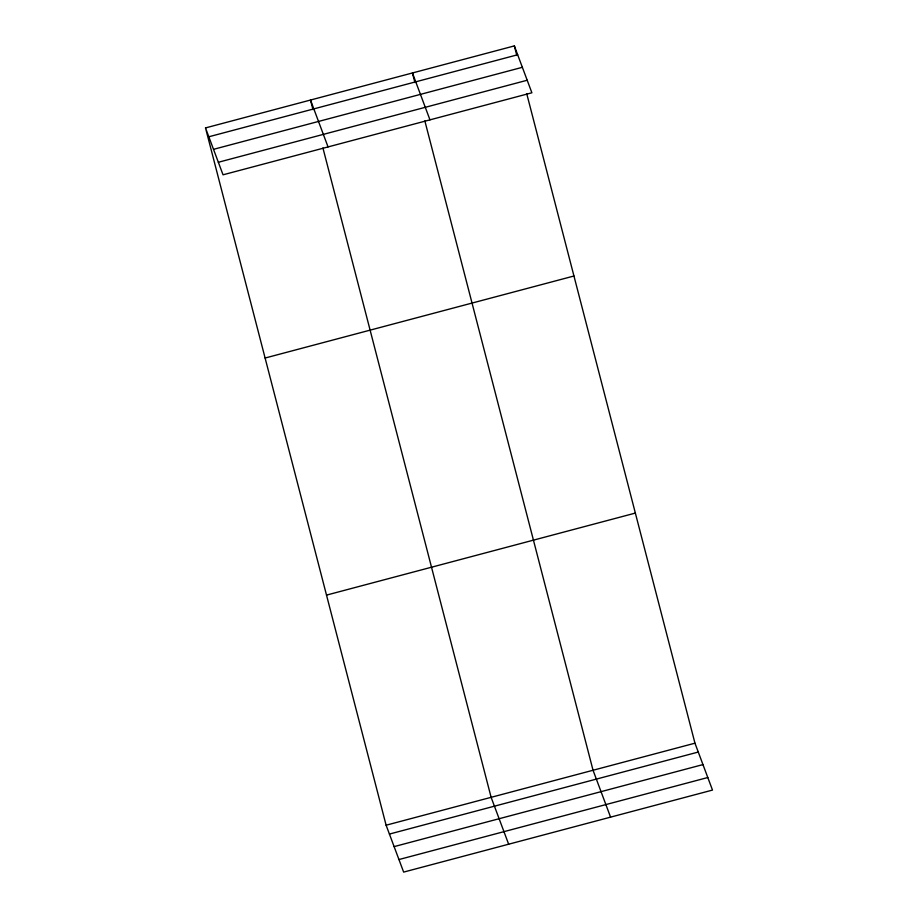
<?xml version="1.0" encoding="UTF-8"?>
<svg xmlns="http://www.w3.org/2000/svg" width="918" height="918" viewBox="0 0 918 918"><rect width="100%" height="100%" fill="white"/><g stroke="black" fill="none" stroke-linecap="round" stroke-linejoin="round"><path stroke-width="1.38" d="M205.506 127.923L514.355 45.9L531.889 92.787L223.04 174.81L205.506 127.923L386.111 825.213L403.645 872.1L712.494 790.077L694.96 743.19L526.771 93.843M208.822 136.782L517.66 54.759M213.515 149.336L522.353 67.312M218.346 162.268L527.196 80.245M265.107 358.031L573.957 276.008M326.521 595.105L635.359 513.082M386.111 825.213L694.96 743.19M389.427 834.072L698.265 752.049M394.12 846.614L702.958 764.591M398.951 859.546L707.801 777.523M429.968 119.856L412.434 72.97L414.913 82.551M610.573 817.146L593.039 770.248L424.85 120.901M328.047 146.926L310.514 100.039L313.004 109.621M508.652 844.216L491.119 797.317L322.929 147.97M514.355 45.9L516.834 55.493"/></g></svg>
